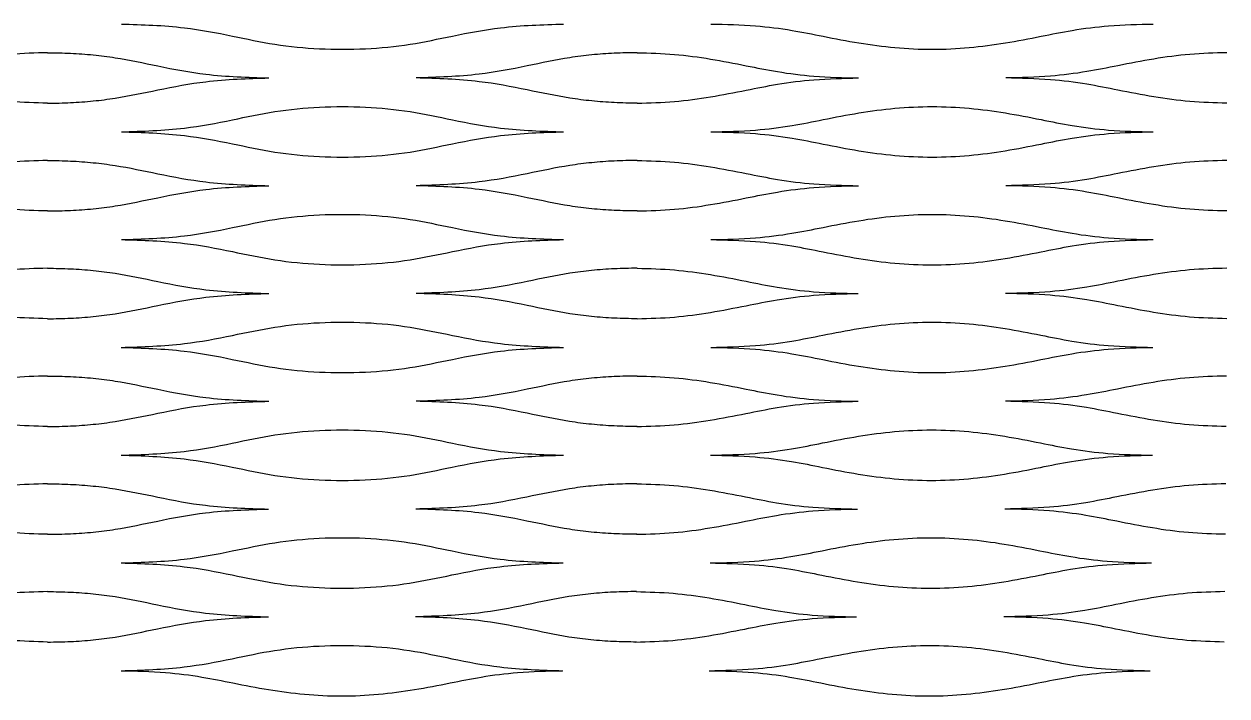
# Model space of a CAD drawing. Extents: x 191.9 to 275.8, y 88 to 112.
# Drawn here: x 233 to 275.82, y 88.02 to 111.95 of the extents above; entities that cross this region are included whole.
import ezdxf

# ---------------------------------------------------------------- set-up
doc = ezdxf.new("R2010")
doc.units = 0
doc.layers.add('Layer_1', color=7, linetype='CONTINUOUS')

msp = doc.modelspace()

# ---------------------------------------------------------------- linework, layer by layer
at = {"layer": 'Layer_1', "color": 1}
for points, knots in [([(236.464791, 111.954737), (237.214922, 111.932557), (238.543782, 111.893264), (240.356048, 111.547966), (241.942913, 111.201487), (243.530843, 111.048245), (245.141278, 111.048233), (246.729144, 111.201505), (248.31595, 111.547965), (250.128215, 111.893264), (251.457075, 111.932557), (252.207206, 111.954737)], [0, 0, 0, 0, 2.247121, 3.980786, 5.523195, 7.118555, 8.754308, 10.349484, 11.891894, 13.62556, 15.87268, 15.87268, 15.87268, 15.87268]), ([(257.454225, 111.954737), (257.984688, 111.943421), (258.950477, 111.922818), (260.28263, 111.752534), (261.500643, 111.508516), (262.715815, 111.268679), (264.010437, 111.098304), (265.325062, 111.032949), (266.639778, 111.09831), (267.934671, 111.268702), (269.150097, 111.508464), (270.368222, 111.752535), (271.700284, 111.922812), (272.665985, 111.943419), (273.196383, 111.954737)], [0, 0, 0, 0, 1.590747, 2.896199, 4.02189, 5.317301, 6.61127, 7.935709, 9.26025, 10.554493, 11.850344, 12.976027, 14.281409, 15.871962, 15.871962, 15.871962, 15.871962]), ([(233.841282, 110.934868), (233.399688, 110.922216), (232.526624, 110.897202), (231.231832, 110.719516), (230.016493, 110.481849), (228.79852, 110.237097), (227.466534, 110.066975), (226.500859, 110.046341), (225.970462, 110.035008)], [0, 0, 0, 0, 1.324467, 2.618575, 3.914358, 5.039864, 6.345175, 7.935726, 7.935726, 7.935726, 7.935726]), ([(233.841282, 110.934868), (234.114026, 110.931061), (234.656116, 110.923495), (235.458797, 110.862032), (236.497403, 110.731376), (237.821037, 110.44156), (239.633362, 110.096557), (240.962216, 110.057216), (241.712344, 110.035008)], [0, 0, 0, 0, 0.818135, 1.626073, 2.413785, 3.956201, 5.689867, 7.936995, 7.936995, 7.936995, 7.936995]), ([(254.830715, 110.934868), (254.557972, 110.931061), (254.015883, 110.923495), (253.213202, 110.862032), (252.174595, 110.731375), (250.850959, 110.441562), (249.038634, 110.096557), (247.709783, 110.057216), (246.959656, 110.035008)], [0, 0, 0, 0, 0.818133, 1.626071, 2.413782, 3.956206, 5.689867, 7.936992, 7.936992, 7.936992, 7.936992]), ([(254.830459, 110.934868), (255.272106, 110.922217), (256.145225, 110.897206), (257.440017, 110.719541), (258.655349, 110.481801), (259.87339, 110.237111), (261.205556, 110.06697), (262.171347, 110.046339), (262.701811, 110.035008)], [0, 0, 0, 0, 1.32463, 2.618739, 3.914344, 5.04005, 6.345503, 7.936257, 7.936257, 7.936257, 7.936257]), ([(275.819893, 110.934868), (275.378309, 110.922216), (274.50528, 110.897201), (273.210586, 110.719536), (271.995284, 110.481798), (270.777243, 110.237112), (269.445078, 110.066971), (268.47929, 110.04634), (267.948831, 110.035008)], [0, 0, 0, 0, 1.324437, 2.618471, 3.914055, 5.039769, 6.345229, 7.935968, 7.935968, 7.935968, 7.935968]), ([(233.841282, 109.13514), (233.399688, 109.147792), (232.526623, 109.172805), (231.231834, 109.350506), (230.016484, 109.588129), (228.798532, 109.833013), (227.46653, 110.003058), (226.500858, 110.023681), (225.970462, 110.035008)], [0, 0, 0, 0, 1.324467, 2.618575, 3.914358, 5.039876, 6.345184, 7.935733, 7.935733, 7.935733, 7.935733]), ([(233.841282, 109.13514), (234.114026, 109.138955), (234.656118, 109.146539), (235.458797, 109.208086), (236.497396, 109.338789), (237.821036, 109.628549), (239.633368, 109.973479), (240.962217, 110.012807), (241.712344, 110.035008)], [0, 0, 0, 0, 0.818136, 1.626079, 2.413795, 3.956205, 5.68986, 7.936986, 7.936986, 7.936986, 7.936986]), ([(254.830715, 109.13514), (254.557971, 109.138955), (254.01588, 109.146539), (253.213202, 109.208086), (252.174601, 109.338789), (250.850959, 109.628548), (249.038628, 109.973479), (247.709782, 110.012808), (246.959656, 110.035008)], [0, 0, 0, 0, 0.818134, 1.626077, 2.413792, 3.95621, 5.689861, 7.936983, 7.936983, 7.936983, 7.936983]), ([(254.830459, 109.13514), (255.272065, 109.147793), (256.145164, 109.17281), (257.439952, 109.350482), (258.65534, 109.588171), (259.873379, 109.832999), (261.20556, 110.003063), (262.171348, 110.023683), (262.701811, 110.035008)], [0, 0, 0, 0, 1.324508, 2.618677, 3.914343, 5.040061, 6.34551, 7.936263, 7.936263, 7.936263, 7.936263]), ([(275.819633, 109.13514), (275.378069, 109.147791), (274.505102, 109.172803), (273.210498, 109.350491), (271.995251, 109.588188), (270.777255, 109.832997), (269.445074, 110.003062), (268.479289, 110.023683), (267.948831, 110.035008)], [0, 0, 0, 0, 1.324378, 2.618284, 3.913797, 5.039524, 6.344981, 7.935718, 7.935718, 7.935718, 7.935718]), ([(236.464791, 108.115384), (237.214921, 108.13756), (238.543777, 108.176845), (240.35606, 108.522056), (241.942899, 108.868675), (243.53085, 109.021783), (245.141271, 109.021794), (246.729157, 108.868657), (248.315937, 108.522057), (250.128221, 108.176844), (251.457077, 108.137559), (252.207206, 108.115384)], [0, 0, 0, 0, 2.24712, 3.980779, 5.5232, 7.118552, 8.754305, 10.349475, 11.891896, 13.625556, 15.872674, 15.872674, 15.872674, 15.872674]), ([(257.454225, 108.115384), (257.984624, 108.126696), (258.950326, 108.147293), (260.28241, 108.317498), (261.500428, 108.561687), (262.715678, 108.801423), (264.010285, 108.971843), (265.324889, 109.037207), (266.639567, 108.97185), (267.934455, 108.80142), (269.149855, 108.561711), (270.367939, 108.317495), (271.700023, 108.147294), (272.665725, 108.126697), (273.196123, 108.115384)], [0, 0, 0, 0, 1.590556, 2.895943, 4.021644, 5.317222, 6.611188, 7.935444, 9.260107, 10.554291, 11.850081, 12.97578, 14.281166, 15.871722, 15.871722, 15.871722, 15.871722]), ([(236.464791, 108.115384), (237.214922, 108.093202), (238.543782, 108.053909), (240.356048, 107.708621), (241.942885, 107.362132), (243.530754, 107.208988), (245.141081, 107.208976), (246.728886, 107.362153), (248.315668, 107.708619), (250.127947, 108.053909), (251.456814, 108.093203), (252.206949, 108.115384)], [0, 0, 0, 0, 2.247121, 3.980785, 5.523193, 7.118474, 8.75409, 10.349176, 11.891599, 13.625272, 15.872406, 15.872406, 15.872406, 15.872406]), ([(257.454225, 108.115384), (257.98462, 108.104072), (258.950295, 108.083476), (260.282287, 107.913282), (261.500142, 107.669123), (262.715189, 107.429312), (264.009709, 107.258827), (265.324331, 107.193439), (266.639111, 107.258836), (267.934089, 107.429322), (269.14958, 107.669095), (270.367769, 107.913276), (271.699938, 108.08347), (272.665703, 108.10407), (273.196123, 108.115384)], [0, 0, 0, 0, 1.590546, 2.895861, 4.021368, 5.316712, 6.610554, 7.93493, 9.259645, 10.553968, 11.849858, 12.975621, 14.28113, 15.871753, 15.871753, 15.871753, 15.871753]), ([(233.841282, 107.095514), (233.399692, 107.082861), (232.526654, 107.057844), (231.23194, 106.880165), (230.016666, 106.642265), (228.798637, 106.397667), (227.466561, 106.227599), (226.500862, 106.206981), (225.970462, 106.195657)], [0, 0, 0, 0, 1.324457, 2.618499, 3.914109, 5.039798, 6.345172, 7.935732, 7.935732, 7.935732, 7.935732]), ([(233.841282, 107.095514), (234.114026, 107.091708), (234.656116, 107.084142), (235.458798, 107.022686), (236.497396, 106.892012), (237.82105, 106.60231), (239.633356, 106.257221), (240.962214, 106.21787), (241.712344, 106.195657)], [0, 0, 0, 0, 0.818135, 1.626073, 2.413785, 3.956189, 5.68986, 7.93699, 7.93699, 7.93699, 7.93699]), ([(254.830459, 107.095514), (254.557731, 107.091709), (254.015676, 107.084145), (253.21299, 107.022674), (252.174367, 106.892031), (250.850699, 106.602315), (249.038486, 106.257227), (247.70972, 106.217872), (246.959656, 106.195657)], [0, 0, 0, 0, 0.818085, 1.625967, 2.413801, 3.956203, 5.689799, 7.936731, 7.936731, 7.936731, 7.936731]), ([(254.830182, 107.095514), (255.271769, 107.082861), (256.144803, 107.057845), (257.439505, 106.880159), (258.654656, 106.642314), (259.872489, 106.397634), (261.204388, 106.2276), (262.170028, 106.206982), (262.700417, 106.195657)], [0, 0, 0, 0, 1.324448, 2.618486, 3.914079, 5.039396, 6.344628, 7.935155, 7.935155, 7.935155, 7.935155]), ([(275.819066, 107.095514), (275.377413, 107.082862), (274.504263, 107.057847), (273.209373, 106.880156), (271.993977, 106.642288), (270.775887, 106.397665), (269.443816, 106.2276), (268.478123, 106.206982), (267.947727, 106.195657)], [0, 0, 0, 0, 1.324646, 2.618833, 3.914641, 5.040329, 6.345699, 7.936246, 7.936246, 7.936246, 7.936246]), ([(233.841282, 105.295789), (233.399692, 105.308442), (232.526653, 105.333459), (231.231944, 105.511146), (230.016701, 105.748983), (228.798708, 105.993666), (227.466625, 106.163708), (226.500883, 106.184331), (225.970462, 106.195657)], [0, 0, 0, 0, 1.324457, 2.618498, 3.914105, 5.03967, 6.34511, 7.935735, 7.935735, 7.935735, 7.935735]), ([(233.841282, 105.295789), (234.114026, 105.299603), (234.656118, 105.307185), (235.458791, 105.368715), (236.497412, 105.499232), (237.821035, 105.789116), (239.633362, 106.1341), (240.962216, 106.173446), (241.712344, 106.195657)], [0, 0, 0, 0, 0.818135, 1.626077, 2.41378, 3.956197, 5.689863, 7.936991, 7.936991, 7.936991, 7.936991]), ([(254.830459, 105.295789), (254.55773, 105.299603), (254.015674, 105.307182), (253.212997, 105.368728), (252.174351, 105.499213), (250.850714, 105.789111), (249.038481, 106.134094), (247.709718, 106.173444), (246.959656, 106.195657)], [0, 0, 0, 0, 0.818086, 1.62597, 2.413796, 3.95621, 5.689802, 7.936732, 7.936732, 7.936732, 7.936732]), ([(254.829615, 105.295789), (255.271185, 105.308441), (256.144209, 105.333457), (257.439003, 105.511183), (258.654352, 105.748937), (259.872373, 105.993666), (261.204359, 106.163711), (262.170025, 106.184331), (262.700417, 106.195657)], [0, 0, 0, 0, 1.324397, 2.618453, 3.914376, 5.039877, 6.345177, 7.935715, 7.935715, 7.935715, 7.935715]), ([(275.817686, 105.295789), (275.376126, 105.308442), (274.503185, 105.333456), (273.208662, 105.511134), (271.993569, 105.749024), (270.775704, 105.993636), (269.443726, 106.163719), (268.478099, 106.184334), (267.947727, 106.195657)], [0, 0, 0, 0, 1.324367, 2.618205, 3.913544, 5.039166, 6.344405, 7.934881, 7.934881, 7.934881, 7.934881]), ([(236.464791, 104.276032), (237.214922, 104.298214), (238.543782, 104.337508), (240.356048, 104.682801), (241.942885, 105.029293), (243.530754, 105.182436), (245.141081, 105.182448), (246.728886, 105.029272), (248.315669, 104.682803), (250.127947, 104.337508), (251.456814, 104.298214), (252.206949, 104.276032)], [0, 0, 0, 0, 2.247121, 3.980786, 5.523195, 7.118476, 8.754091, 10.349177, 11.8916, 13.625274, 15.872408, 15.872408, 15.872408, 15.872408]), ([(257.452865, 104.276032), (257.983234, 104.287344), (258.948859, 104.307938), (260.280839, 104.478151), (261.498789, 104.722348), (262.714027, 104.962068), (264.008645, 105.132494), (265.323241, 105.197848), (266.637882, 105.132526), (267.932692, 104.962168), (269.147864, 104.722373), (270.365705, 104.478117), (271.697605, 104.307941), (272.663251, 104.287345), (273.193643, 104.276032)], [0, 0, 0, 0, 1.590468, 2.895711, 4.021337, 5.316938, 6.610913, 7.935169, 9.259798, 10.553907, 11.849539, 12.974846, 14.280087, 15.870622, 15.870622, 15.870622, 15.870622]), ([(236.464791, 104.276032), (237.214854, 104.253856), (238.543596, 104.214569), (240.355702, 103.869369), (241.942354, 103.522753), (243.530118, 103.36964), (245.140351, 103.369625), (246.728115, 103.522788), (248.314808, 103.869352), (250.127003, 104.214568), (251.455777, 104.253855), (252.205846, 104.276032)], [0, 0, 0, 0, 2.24692, 3.980436, 5.522671, 7.1178, 8.753409, 10.348378, 11.89079, 13.624383, 15.871321, 15.871321, 15.871321, 15.871321]), ([(257.452865, 104.276032), (257.983204, 104.264722), (258.948708, 104.244132), (260.280421, 104.073945), (261.497964, 103.82974), (262.712804, 103.590079), (264.007127, 103.4196), (265.321576, 103.35421), (266.63623, 103.419588), (267.931216, 103.59001), (269.146832, 103.829757), (270.36517, 104.073912), (271.697427, 104.244119), (272.663219, 104.264719), (273.193643, 104.276032)], [0, 0, 0, 0, 1.590377, 2.895349, 4.020531, 5.31565, 6.609347, 7.933511, 9.258064, 10.552384, 11.848441, 12.974392, 14.279972, 15.870604, 15.870604, 15.870604, 15.870604]), ([(233.841282, 103.256285), (233.399759, 103.243632), (232.526811, 103.218615), (231.232192, 103.04093), (230.017014, 102.803124), (228.799202, 102.558351), (227.467385, 102.388368), (226.501871, 102.36776), (225.971566, 102.356442)], [0, 0, 0, 0, 1.324255, 2.618229, 3.913834, 5.039259, 6.344363, 7.934641, 7.934641, 7.934641, 7.934641]), ([(233.841282, 103.256285), (234.113988, 103.252469), (234.65606, 103.244883), (235.458732, 103.18335), (236.497374, 103.052866), (237.820909, 102.76289), (239.633071, 102.417983), (240.96177, 102.378647), (241.71181, 102.356442)], [0, 0, 0, 0, 0.81802, 1.626019, 2.413779, 3.956129, 5.689595, 7.936462, 7.936462, 7.936462, 7.936462]), ([(254.829079, 103.256285), (254.556394, 103.252469), (254.014384, 103.244885), (253.211799, 103.183348), (252.173223, 103.052856), (250.849714, 102.762894), (249.037558, 102.417981), (247.708866, 102.378646), (246.958829, 102.356442)], [0, 0, 0, 0, 0.817955, 1.625833, 2.413518, 3.955872, 5.689327, 7.936184, 7.936184, 7.936184, 7.936184]), ([(254.828235, 103.256285), (255.269728, 103.243633), (256.142558, 103.21862), (257.436907, 103.040955), (258.6518, 102.80308), (259.869394, 102.558362), (261.20111, 102.388361), (262.166553, 102.367758), (262.696833, 102.356442)], [0, 0, 0, 0, 1.324169, 2.617873, 3.91302, 5.03837, 6.343334, 7.933536, 7.933536, 7.933536, 7.933536]), ([(275.814948, 103.256285), (275.373333, 103.243631), (274.5002, 103.218614), (273.205311, 103.040936), (271.98982, 102.803098), (270.771616, 102.558357), (269.439427, 102.388381), (268.473683, 102.367764), (267.943302, 102.356442)], [0, 0, 0, 0, 1.324534, 2.618781, 3.914637, 5.040479, 6.346046, 7.936553, 7.936553, 7.936553, 7.936553]), ([(233.841282, 101.456573), (233.399782, 101.46922), (232.526903, 101.494225), (231.232369, 101.671843), (230.017272, 101.909816), (228.799369, 102.154341), (227.467483, 102.32448), (226.501896, 102.345111), (225.971566, 102.356442)], [0, 0, 0, 0, 1.324186, 2.618025, 3.913547, 5.039043, 6.344288, 7.934637, 7.934637, 7.934637, 7.934637]), ([(233.841282, 101.456573), (234.113988, 101.46038), (234.656058, 101.467947), (235.458732, 101.529395), (236.497382, 101.659834), (237.820908, 101.949893), (239.633064, 102.294879), (240.961769, 102.334229), (241.71181, 102.356442)], [0, 0, 0, 0, 0.818019, 1.626013, 2.413769, 3.956129, 5.689608, 7.936477, 7.936477, 7.936477, 7.936477]), ([(254.829079, 101.456573), (254.556394, 101.46038), (254.014386, 101.467946), (253.211799, 101.529397), (252.173215, 101.659845), (250.849715, 101.949889), (249.037565, 102.294881), (247.708867, 102.33423), (246.958829, 102.356442)], [0, 0, 0, 0, 0.817954, 1.625827, 2.413507, 3.955873, 5.689339, 7.936198, 7.936198, 7.936198, 7.936198]), ([(254.826307, 101.456573), (255.267829, 101.469222), (256.140775, 101.49423), (257.435408, 101.671836), (258.650658, 101.909839), (259.868746, 102.154329), (261.200802, 102.324476), (262.166478, 102.34511), (262.696833, 102.356442)], [0, 0, 0, 0, 1.324254, 2.618225, 3.913838, 5.039579, 6.345013, 7.935439, 7.935439, 7.935439, 7.935439]), ([(275.81109, 101.456573), (275.369625, 101.469219), (274.496891, 101.494217), (273.202712, 101.671813), (271.98811, 101.909827), (270.770678, 102.154363), (269.439068, 102.324487), (268.473603, 102.345112), (267.943302, 102.356442)], [0, 0, 0, 0, 1.324085, 2.617585, 3.912478, 5.037507, 6.34247, 7.932734, 7.932734, 7.932734, 7.932734]), ([(236.464791, 100.436825), (237.214854, 100.459001), (238.543595, 100.498286), (240.355692, 100.843481), (241.942366, 101.189938), (243.530116, 101.343087), (245.140353, 101.343101), (246.728103, 101.189903), (248.314818, 100.843498), (250.127005, 100.498287), (251.455777, 100.459001), (252.205846, 100.436825)], [0, 0, 0, 0, 2.24692, 3.98043, 5.522646, 7.117775, 8.753384, 10.348353, 11.890746, 13.624334, 15.871271, 15.871271, 15.871271, 15.871271]), ([(257.448163, 100.436825), (257.978433, 100.448138), (258.943955, 100.468737), (260.275836, 100.638939), (261.493823, 100.882947), (262.709053, 101.122734), (264.003669, 101.293134), (265.31811, 101.358502), (266.63246, 101.293147), (267.9268, 101.122735), (269.141539, 100.883025), (270.358891, 100.638801), (271.690338, 100.468703), (272.655659, 100.448128), (273.18591, 100.436825)], [0, 0, 0, 0, 1.590171, 2.895399, 4.021052, 5.316643, 6.610613, 7.934868, 9.259039, 10.552732, 11.847868, 12.972764, 14.277455, 15.867567, 15.867567, 15.867567, 15.867567]), ([(236.464224, 100.436825), (237.214135, 100.414644), (238.542615, 100.37535), (240.354332, 100.030055), (241.940714, 99.683595), (243.528211, 99.530303), (245.138284, 99.530299), (246.725808, 99.68361), (248.312186, 100.030025), (250.123805, 100.37535), (251.452159, 100.414644), (252.201988, 100.436825)], [0, 0, 0, 0, 2.246463, 3.979642, 5.521573, 7.116473, 8.751882, 10.346768, 11.888803, 13.621855, 15.868068, 15.868068, 15.868068, 15.868068]), ([(257.448163, 100.436825), (257.978374, 100.425507), (258.943661, 100.404903), (260.27501, 100.234639), (261.492019, 99.990443), (262.706176, 99.750628), (263.999888, 99.580323), (265.313893, 99.515018), (266.628326, 99.58036), (267.923301, 99.750712), (269.139049, 99.99037), (270.357495, 100.234603), (271.68975, 100.404881), (272.655526, 100.425501), (273.18591, 100.436825)], [0, 0, 0, 0, 1.589994, 2.894695, 4.019471, 5.313694, 6.606765, 7.930549, 9.254779, 10.549139, 11.845424, 12.971443, 14.277093, 15.867606, 15.867606, 15.867606, 15.867606]), ([(233.841282, 99.416931), (233.399855, 99.404277), (232.527141, 99.379262), (231.23298, 99.201616), (230.018306, 98.96371), (228.800944, 98.7191), (227.46951, 98.549025), (226.504249, 98.528412), (225.974063, 98.51709)], [0, 0, 0, 0, 1.32397, 2.617524, 3.912452, 5.037545, 6.342244, 7.932161, 7.932161, 7.932161, 7.932161]), ([(233.841282, 99.416931), (234.113941, 99.413123), (234.655879, 99.405555), (235.458381, 99.344073), (236.496752, 99.213277), (237.820107, 98.923648), (239.631965, 98.578621), (240.960483, 98.539292), (241.710433, 98.51709)], [0, 0, 0, 0, 0.81788, 1.625618, 2.413245, 3.955308, 5.688498, 7.935089, 7.935089, 7.935089, 7.935089]), ([(254.825204, 99.416931), (254.552504, 99.413124), (254.010546, 99.40556), (253.208044, 99.344074), (252.169715, 99.213269), (250.846378, 98.92365), (249.034521, 98.57862), (247.706004, 98.539292), (246.956055, 98.51709)], [0, 0, 0, 0, 0.818001, 1.625677, 2.413246, 3.955308, 5.688498, 7.935087, 7.935087, 7.935087, 7.935087]), ([(254.822723, 99.416931), (255.264096, 99.404281), (256.136646, 99.379273), (257.430536, 99.201606), (258.644777, 98.963767), (259.861646, 98.719058), (261.19263, 98.549024), (262.157662, 98.528413), (262.687757, 98.51709)], [0, 0, 0, 0, 1.323807, 2.617032, 3.911653, 5.03607, 6.340355, 7.93, 7.93, 7.93, 7.93]), ([(275.804198, 99.416931), (275.362659, 99.404272), (274.489541, 99.379241), (273.194561, 99.201578), (271.978869, 98.96374), (270.760574, 98.719124), (269.428588, 98.54905), (268.463059, 98.52842), (267.932829, 98.51709)], [0, 0, 0, 0, 1.324306, 2.618741, 3.914903, 5.04084, 6.346211, 7.936263, 7.936263, 7.936263, 7.936263]), ([(233.841282, 97.617231), (233.39994, 97.629887), (232.527357, 97.65491), (231.233283, 97.832595), (230.018617, 98.070639), (228.801116, 98.315091), (227.469601, 98.485157), (226.504273, 98.505769), (225.974063, 98.51709)], [0, 0, 0, 0, 1.323712, 2.617137, 3.9122, 5.037346, 6.342172, 7.932161, 7.932161, 7.932161, 7.932161]), ([(233.841282, 97.617231), (234.113941, 97.621037), (234.655879, 97.628603), (235.458375, 97.690074), (236.496769, 97.820711), (237.820097, 98.110529), (239.631964, 98.455546), (240.960483, 98.494884), (241.710433, 98.51709)], [0, 0, 0, 0, 0.81788, 1.625615, 2.413233, 3.955311, 5.688509, 7.9351, 7.9351, 7.9351, 7.9351]), ([(254.825204, 97.617231), (254.552504, 97.621036), (254.010546, 97.628599), (253.20805, 97.690073), (252.169697, 97.82072), (250.846388, 98.110527), (249.034523, 98.455547), (247.706004, 98.494884), (246.956055, 98.51709)], [0, 0, 0, 0, 0.818001, 1.625675, 2.413234, 3.955312, 5.688508, 7.935097, 7.935097, 7.935097, 7.935097]), ([(254.818605, 97.617231), (255.259994, 97.62989), (256.132763, 97.654922), (257.427201, 97.832607), (258.642357, 98.070643), (259.860325, 98.315069), (261.192113, 98.485143), (262.157549, 98.505765), (262.687757, 98.51709)], [0, 0, 0, 0, 1.323857, 2.617691, 3.91329, 5.038927, 6.344088, 7.93407, 7.93407, 7.93407, 7.93407]), ([(275.795932, 97.617231), (275.354674, 97.629882), (274.482397, 97.654892), (273.188961, 97.832567), (271.975192, 98.070621), (270.758622, 98.31513), (269.427826, 98.485169), (268.462893, 98.505772), (267.932829, 98.51709)], [0, 0, 0, 0, 1.323462, 2.616213, 3.910295, 5.034459, 6.33854, 7.928092, 7.928092, 7.928092, 7.928092]), ([(236.464224, 96.597336), (237.214135, 96.619517), (238.542615, 96.658812), (240.354332, 97.004108), (241.940714, 97.350565), (243.528211, 97.503861), (245.138284, 97.503865), (246.725808, 97.35055), (248.312186, 97.004138), (250.123805, 96.658812), (251.452159, 96.619517), (252.201988, 96.597336)], [0, 0, 0, 0, 2.246463, 3.979642, 5.521573, 7.116473, 8.751882, 10.346769, 11.888803, 13.621855, 15.868069, 15.868069, 15.868069, 15.868069]), ([(257.43824, 96.597336), (257.968311, 96.608661), (258.933546, 96.629283), (260.265071, 96.799565), (261.482832, 97.043777), (262.69789, 97.283457), (263.992225, 97.453816), (265.306257, 97.519108), (266.620029, 97.453937), (267.913558, 97.283552), (269.127358, 97.043772), (270.343801, 96.799519), (271.674412, 96.629256), (272.639175, 96.608653), (273.169115, 96.597336)], [0, 0, 0, 0, 1.589575, 2.894539, 4.020011, 5.315499, 6.609187, 7.932974, 9.256673, 10.549551, 11.84353, 12.967674, 14.271621, 15.860798, 15.860798, 15.860798, 15.860798]), ([(236.46312, 96.597336), (237.212698, 96.575164), (238.540592, 96.535885), (240.351564, 96.190656), (241.937335, 95.844448), (243.524122, 95.691081), (245.133375, 95.691069), (246.720103, 95.844468), (248.305818, 96.190651), (250.116791, 96.535886), (251.44468, 96.575164), (252.194255, 96.597336)], [0, 0, 0, 0, 2.245459, 3.977884, 5.519345, 7.113532, 8.748049, 10.342051, 11.883529, 13.615946, 15.861398, 15.861398, 15.861398, 15.861398]), ([(257.43824, 96.597336), (257.968141, 96.586032), (258.93275, 96.565454), (260.263029, 96.395398), (261.478847, 96.15099), (262.691884, 95.911429), (263.984566, 95.741086), (265.297824, 95.675817), (266.611847, 95.741153), (267.906724, 95.911507), (269.122589, 96.150998), (270.34117, 96.395291), (271.673354, 96.565403), (272.638936, 96.586017), (273.169115, 96.597336)], [0, 0, 0, 0, 1.589066, 2.892666, 4.016189, 5.309378, 6.601296, 7.924222, 9.248212, 10.542443, 11.838813, 12.965129, 14.270821, 15.860721, 15.860721, 15.860721, 15.860721]), ([(233.841282, 95.577588), (233.400065, 95.564944), (232.527815, 95.539947), (231.234385, 95.362366), (230.020468, 95.124527), (228.803894, 94.879834), (227.473377, 94.709713), (226.508788, 94.689078), (225.979022, 94.677745)], [0, 0, 0, 0, 1.323337, 2.616134, 3.910251, 5.034643, 6.338584, 7.927243, 7.927243, 7.927243, 7.927243]), ([(233.841282, 95.577588), (234.113844, 95.573788), (234.655569, 95.566236), (235.457714, 95.504838), (236.495578, 95.374026), (237.818301, 95.08439), (239.629315, 94.739303), (240.957251, 94.699956), (241.706849, 94.677745)], [0, 0, 0, 0, 0.81759, 1.624978, 2.412159, 3.953509, 5.686011, 7.931543, 7.931543, 7.931543, 7.931543]), ([(254.816401, 95.577588), (254.543772, 95.573789), (254.001954, 95.566239), (253.199717, 95.504843), (252.161821, 95.374022), (250.839092, 95.084394), (249.028078, 94.739304), (247.70015, 94.699956), (246.95056, 94.677745)], [0, 0, 0, 0, 0.817791, 1.625258, 2.412433, 3.953806, 5.686307, 7.931816, 7.931816, 7.931816, 7.931816]), ([(254.811716, 95.577588), (255.252845, 95.564948), (256.124808, 95.539964), (257.417688, 95.362374), (258.630792, 95.124579), (259.846452, 94.879791), (261.176243, 94.709693), (262.140455, 94.689072), (262.670118, 94.677745)], [0, 0, 0, 0, 1.323073, 2.615268, 3.908618, 5.031959, 6.335081, 7.923429, 7.923429, 7.923429, 7.923429]), ([(275.782408, 95.577588), (275.340961, 95.564936), (274.467979, 95.539916), (273.173093, 95.362298), (271.95734, 95.124552), (270.739012, 94.879893), (269.407223, 94.709733), (268.441926, 94.689084), (267.911882, 94.677745)], [0, 0, 0, 0, 1.32403, 2.61833, 3.914611, 5.040693, 6.345925, 7.935418, 7.935418, 7.935418, 7.935418]), ([(233.841282, 93.778162), (233.400238, 93.790805), (232.528245, 93.815803), (231.234999, 93.993405), (230.021044, 94.231224), (228.804249, 94.475841), (227.473546, 94.645801), (226.508833, 94.666421), (225.979022, 94.677745)], [0, 0, 0, 0, 1.32282, 2.615361, 3.909716, 5.034229, 6.338411, 7.927206, 7.927206, 7.927206, 7.927206]), ([(233.841282, 93.778162), (234.113845, 93.781966), (234.655569, 93.789527), (235.457693, 93.850954), (236.495626, 93.981228), (237.818268, 94.271333), (239.629326, 94.616185), (240.957255, 94.655533), (241.706849, 94.677745)], [0, 0, 0, 0, 0.81759, 1.624975, 2.412123, 3.953498, 5.685991, 7.93152, 7.93152, 7.93152, 7.93152]), ([(254.816401, 93.778162), (254.543771, 93.781965), (254.001954, 93.789525), (253.199737, 93.850949), (252.161774, 93.981231), (250.839125, 94.271329), (249.028067, 94.616185), (247.700146, 94.655533), (246.95056, 94.677745)], [0, 0, 0, 0, 0.817791, 1.625254, 2.412396, 3.953795, 5.686288, 7.931794, 7.931794, 7.931794, 7.931794]), ([(254.803983, 93.778162), (255.245111, 93.79081), (256.117411, 93.815821), (257.411295, 93.993433), (258.62614, 94.231239), (259.843838, 94.475799), (261.175181, 94.645786), (262.140214, 94.666417), (262.670118, 94.677745)], [0, 0, 0, 0, 1.323071, 2.616286, 3.911621, 5.037097, 6.341962, 7.931036, 7.931036, 7.931036, 7.931036]), ([(275.76644, 93.778162), (275.32557, 93.790796), (274.454228, 93.815768), (273.162345, 93.993335), (271.950212, 94.231237), (270.735245, 94.475892), (269.40572, 94.645855), (268.441595, 94.666437), (267.911882, 94.677745)], [0, 0, 0, 0, 1.322296, 2.613405, 3.905631, 5.028386, 6.331099, 7.919596, 7.919596, 7.919596, 7.919596]), ([(236.46312, 92.758123), (237.212699, 92.780304), (238.5406, 92.819599), (240.351574, 93.164914), (241.937311, 93.511368), (243.524133, 93.664527), (245.133364, 93.664539), (246.720127, 93.511348), (248.305808, 93.164919), (250.116782, 92.819598), (251.444679, 92.780304), (252.194255, 92.758123)], [0, 0, 0, 0, 2.245462, 3.977904, 5.519392, 7.113569, 8.748085, 10.342077, 11.883582, 13.616017, 15.861472, 15.861472, 15.861472, 15.861472]), ([(257.419224, 92.758123), (257.94899, 92.769451), (258.913738, 92.790081), (260.244712, 92.960388), (261.462093, 93.204762), (262.676887, 93.44425), (263.970762, 93.614595), (265.283999, 93.679922), (266.596582, 93.614659), (267.888622, 93.444313), (269.100904, 93.204802), (270.315689, 92.960297), (271.644755, 92.790025), (272.608485, 92.769435), (273.137955, 92.758123)], [0, 0, 0, 0, 1.588659, 2.893081, 4.01837, 5.313562, 6.606839, 7.929975, 9.252348, 10.543645, 11.8361, 12.958725, 14.260982, 15.848749, 15.848749, 15.848749, 15.848749]), ([(236.46121, 92.758123), (237.210176, 92.73595), (238.537019, 92.696669), (240.346539, 92.35155), (241.930876, 92.004997), (243.516394, 91.851968), (245.124327, 91.851978), (246.709912, 92.004982), (248.294339, 92.351558), (250.103965, 92.696673), (251.430905, 92.735951), (252.17994, 92.758123)], [0, 0, 0, 0, 2.243627, 3.974736, 5.514993, 7.10768, 8.740956, 10.333816, 11.874095, 13.605284, 15.849119, 15.849119, 15.849119, 15.849119]), ([(257.419224, 92.758123), (257.948683, 92.746829), (258.912327, 92.726273), (260.241128, 92.556198), (261.455187, 92.312011), (262.666255, 92.072183), (263.957027, 91.901863), (265.268782, 91.836599), (266.581801, 91.901975), (267.876226, 92.072345), (269.092069, 92.311988), (270.31079, 92.556031), (271.642759, 92.726183), (272.608033, 92.746803), (273.137955, 92.758123)], [0, 0, 0, 0, 1.587735, 2.889767, 4.011798, 5.302744, 6.592753, 7.914119, 9.237069, 10.530893, 11.827372, 12.954009, 14.259544, 15.848672, 15.848672, 15.848672, 15.848672]), ([(233.841282, 91.738511), (233.4005, 91.725858), (232.52907, 91.700845), (231.23685, 91.523183), (230.02415, 91.285539), (228.80899, 91.040766), (227.480024, 90.870734), (226.516511, 90.850114), (225.987291, 90.838789)], [0, 0, 0, 0, 1.322032, 2.613669, 3.906692, 5.029647, 6.332003, 7.919022, 7.919022, 7.919022, 7.919022]), ([(233.841282, 91.738511), (234.113635, 91.734705), (234.654924, 91.727143), (235.456412, 91.665692), (236.493557, 91.535219), (237.815213, 91.245255), (239.624868, 90.900332), (240.951758, 90.860994), (241.700767, 90.838789)], [0, 0, 0, 0, 0.816961, 1.62367, 2.410215, 3.950606, 5.681732, 7.925502, 7.925502, 7.925502, 7.925502]), ([(254.799589, 91.738511), (254.527269, 91.734704), (253.985991, 91.727138), (253.184498, 91.665692), (252.147319, 91.535227), (250.825673, 91.245258), (249.016104, 90.900337), (247.689294, 90.860996), (246.940344, 90.838789)], [0, 0, 0, 0, 0.816861, 1.623636, 2.410231, 3.950604, 5.681669, 7.925263, 7.925263, 7.925263, 7.925263]), ([(254.791856, 91.738511), (255.232533, 91.725868), (256.10343, 91.700883), (257.394469, 91.523252), (258.605568, 91.285505), (259.819173, 91.040728), (261.147137, 90.870693), (262.11013, 90.850102), (262.639231, 90.838789)], [0, 0, 0, 0, 1.321715, 2.612067, 3.903152, 5.024674, 6.325825, 7.912487, 7.912487, 7.912487, 7.912487]), ([(275.742445, 91.738511), (275.301422, 91.725841), (274.428963, 91.700778), (273.134558, 91.523079), (271.91883, 91.285528), (270.700631, 91.040876), (269.369485, 90.870788), (268.404814, 90.85013), (267.875227, 90.838789)], [0, 0, 0, 0, 1.322762, 2.616764, 3.913227, 5.039244, 6.343974, 7.932096, 7.932096, 7.932096, 7.932096]), ([(233.841282, 89.93907), (233.400759, 89.951724), (232.529769, 89.976742), (231.238012, 90.154429), (230.025334, 90.392161), (228.809781, 90.636787), (227.480363, 90.806832), (226.51659, 90.82746), (225.987291, 90.838789)], [0, 0, 0, 0, 1.321254, 2.612351, 3.905323, 5.02886, 6.331756, 7.919013, 7.919013, 7.919013, 7.919013]), ([(233.841282, 89.93907), (234.113635, 89.942876), (234.654924, 89.95044), (235.456419, 90.0119), (236.493536, 90.142569), (237.815227, 90.432305), (239.624869, 90.777259), (240.951757, 90.816588), (241.700767, 90.838789)], [0, 0, 0, 0, 0.816961, 1.623672, 2.41023, 3.950602, 5.681723, 7.925492, 7.925492, 7.925492, 7.925492]), ([(254.799589, 89.93907), (254.527269, 89.942877), (253.985991, 89.950444), (253.184491, 90.011899), (252.14734, 90.142561), (250.825659, 90.432302), (249.016104, 90.777253), (247.689295, 90.816586), (246.940344, 90.838789)], [0, 0, 0, 0, 0.816861, 1.623638, 2.410246, 3.9506, 5.68166, 7.925253, 7.925253, 7.925253, 7.925253]), ([(254.778643, 89.93907), (255.219302, 89.951731), (256.090817, 89.976772), (257.383667, 90.154481), (258.597831, 90.392164), (259.814868, 90.636733), (261.14537, 90.80681), (262.109729, 90.827454), (262.639231, 90.838789)], [0, 0, 0, 0, 1.321668, 2.613928, 3.908594, 5.033622, 6.337669, 7.925536, 7.925536, 7.925536, 7.925536]), ([(275.71573, 89.93907), (275.275559, 89.95171), (274.405734, 89.976689), (273.116341, 90.154315), (271.906748, 90.392177), (270.694262, 90.636882), (269.366932, 90.806904), (268.404245, 90.827481), (267.875227, 90.838789)], [0, 0, 0, 0, 1.320199, 2.60885, 3.898244, 5.018792, 6.319272, 7.905682, 7.905682, 7.905682, 7.905682]), ([(236.46121, 88.919449), (237.210177, 88.941624), (238.537023, 88.980909), (240.346515, 89.326118), (241.93091, 89.672325), (243.516375, 89.82571), (245.124346, 89.8257), (246.709878, 89.672341), (248.294363, 89.32611), (250.103961, 88.980904), (251.430903, 88.941623), (252.17994, 88.919449)], [0, 0, 0, 0, 2.243629, 3.974736, 5.514963, 7.107669, 8.740944, 10.333823, 11.874072, 13.60526, 15.849097, 15.849097, 15.849097, 15.849097]), ([(257.387254, 88.919449), (257.916359, 88.930766), (258.880049, 88.951378), (260.209739, 89.121528), (261.426391, 89.365661), (262.640484, 89.605268), (263.93334, 89.775708), (265.245153, 89.841124), (266.555867, 89.77583), (267.845628, 89.605445), (269.055216, 89.365675), (270.267288, 89.121356), (271.593795, 88.951289), (272.555845, 88.930741), (273.084485, 88.919449)], [0, 0, 0, 0, 1.586678, 2.889908, 4.014499, 5.309296, 6.601677, 7.923109, 9.243816, 10.532876, 11.822448, 12.942411, 14.242118, 15.827395, 15.827395, 15.827395, 15.827395]), ([(236.457625, 88.919449), (236.986476, 88.908134), (237.949232, 88.887534), (239.276987, 88.717294), (240.490544, 88.473204), (241.701088, 88.233551), (242.990838, 88.063223), (244.300898, 87.997923), (245.611653, 88.063282), (246.903409, 88.233629), (248.116506, 88.473191), (249.332565, 88.717216), (250.66206, 88.887481), (251.62574, 88.908118), (252.154859, 88.919449)], [0, 0, 0, 0, 1.585908, 2.887098, 4.008754, 5.299395, 6.588442, 7.908057, 9.228636, 10.519786, 11.813355, 12.937444, 14.240601, 15.827319, 15.827319, 15.827319, 15.827319]), ([(257.387254, 88.919449), (257.915857, 88.908147), (258.877738, 88.88758), (260.203775, 88.717395), (261.414882, 88.473178), (262.622967, 88.233486), (263.910899, 88.063159), (265.220311, 87.997924), (266.531743, 88.063346), (267.825411, 88.233714), (269.041006, 88.473164), (270.259475, 88.717139), (271.590594, 88.887433), (272.555122, 88.908104), (273.084485, 88.919449)], [0, 0, 0, 0, 1.585167, 2.88447, 4.003593, 5.291514, 6.578598, 7.897466, 9.218795, 10.511987, 11.808484, 12.934895, 14.239866, 15.827317, 15.827317, 15.827317, 15.827317])]:
    msp.add_open_spline(points, degree=3, knots=knots, dxfattribs=at)

doc.saveas('drawing.dxf')
